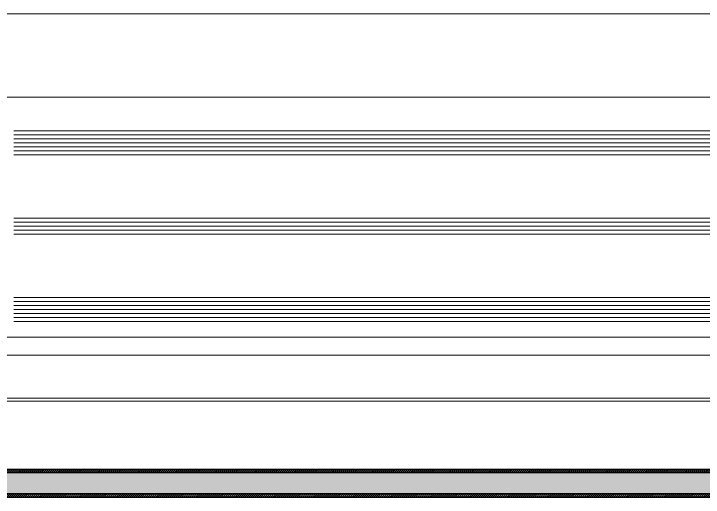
# Model space of a CAD drawing. Header units: millimetres. Extents: x 0 to 7790, y 0 to 17467.
# Drawn here: x 4573.1 to 4746.9, y 4810.9 to 4932.7 of the extents above; entities that cross this region are included whole.
import ezdxf

# ---------------------------------------------------------------- set-up
doc = ezdxf.new("R2010")
doc.units = ezdxf.units.MM
doc.layers.get('0').update_dxf_attribs({"lineweight": 15})
for name, color, linetype, lineweight in [('_MB_inne_0.15', 251, 'Continuous', 15), ('_MB_kreskowanie_pancerz_0.09', 137, 'Continuous', 9), ('_MB_kreskowanie_profile_0.09', 7, 'Continuous', 9), ('_MB_kreskowanie_szklo_0.09', 157, 'Continuous', 9), ('_MB_profile_0.25', 7, 'Continuous', 25), ('_MB_siatka_moskitiery_0.09', 141, 'Continuous', 9), ('_MB_solid', 7, 'Continuous', 9), ('_MB_szklo_0.15', 142, 'Continuous', 15), ('_MB_widokowa_0.15', 153, 'Continuous', 15)]:
    doc.layers.add(name, color=color, linetype=linetype, lineweight=lineweight)

# ---------------------------------------------------------------- blocks, each defined once
blk = doc.blocks.new('*U218')
at = {"layer": '_MB_widokowa_0.15'}
for points in [[(0, 86), (-569.57, 86)], [(0, 65), (-569.57, 65)], [(-0.5, 4.5), (-569.57, 4.5)], [(0, 0), (-569.57, 0)]]:
    blk.add_lwpolyline(points, dxfattribs=at)
blk = doc.blocks.new('*U304')
at = {"layer": '_MB_kreskowanie_szklo_0.09'}
h = blk.add_hatch(dxfattribs=at)
h.set_pattern_fill('DOTS', color=256, scale=0.25, style=0)
h.set_pattern_definition([(0, (-10.23347, -12.55894), (0.1984375, 0.396875), [0, -0.396875])])
h.paths.add_polyline_path([(0, 0), (6, 0), (6, 16), (0, 16)])
at = {"layer": '_MB_inne_0.15'}
for p, q in [((6, 16), (14, 0)), ((14, 16), (6, 0))]:
    blk.add_line(p, q, dxfattribs=at)
for points in [[(0, 0), (6, 0), (6, 16), (0, 16)], [(6, 0), (14, 0), (14, 16), (6, 16)]]:
    blk.add_lwpolyline(points, close=True, dxfattribs=at)
blk = doc.blocks.new('*U213')
at = {"layer": '_MB_kreskowanie_szklo_0.09'}
for points in [[(228.93, -1), (0, -1)], [(228.93, -2), (0, -2)], [(228.93, -3), (0, -3)], [(228.93, -4), (0, -4)], [(228.93, -5), (0, -5)], [(228.93, -23), (0, -23)], [(228.93, -24), (0, -24)], [(228.93, -25), (0, -25)], [(228.93, -43), (0, -43)], [(228.93, -44), (0, -44)], [(228.93, -45), (0, -45)], [(228.93, -46), (0, -46)], [(228.93, -47), (0, -47)]]:
    blk.add_lwpolyline(points, dxfattribs=at)
at = {"layer": '_MB_szklo_0.15'}
for points in [[(228.93, 0), (0, 0), (0, -6), (228.93, -6)], [(228.93, -22), (0, -22), (0, -26), (228.93, -26)], [(228.93, -42), (0, -42), (0, -48), (228.93, -48)]]:
    blk.add_lwpolyline(points, dxfattribs=at)
at = {"color": 1}
for p in [(0, -22), (0, -42)]:
    blk.add_blockref('*U304', p, dxfattribs=at)
blk = doc.blocks.new('*U214')
at = {"layer": '_MB_widokowa_0.15'}
for points in [[(0, 86), (-213.43, 86)], [(0, 65), (-213.43, 65)], [(-0.5, 4.5), (-213.43, 4.5)], [(0, 0), (-213.43, 0)]]:
    blk.add_lwpolyline(points, dxfattribs=at)
blk = doc.blocks.new('*U280')
at = {"layer": '_MB_kreskowanie_pancerz_0.09', "transparency": 33554585}
h = blk.add_hatch(color=256, dxfattribs=at)
h.dxf.hatch_style = 1
h.paths.add_polyline_path([(6.3, 2.7), (6.3, -2.7), (910.14, -2.7), (910.14, 2.7)])
at = {"layer": '_MB_kreskowanie_profile_0.09'}
h = blk.add_hatch(dxfattribs=at)
h.set_pattern_fill('JIS_WOOD', color=256, scale=0.5)
h.set_pattern_definition([(45, (-7805.57697, -1091.06414), (-0.25, 0.25), [])])
h.paths.add_polyline_path([(5.5, 3.5), (5.5, -3.5), (910.94, -3.51), (910.94, 3.5)])
h.paths.add_polyline_path([(6.3, -2.7), (6.3, 2.7), (910.14, 2.7), (910.14, -2.7)], flags=16)
at = {"layer": '_MB_solid'}
h = blk.add_hatch(color=256, dxfattribs=at)
h.dxf.hatch_style = 1
h.paths.add_polyline_path([(5.5, 3.5), (5.5, -3.5), (910.94, -3.51), (910.94, 3.5)])
h.paths.add_polyline_path([(6.3, 2.7), (910.14, 2.7), (910.14, -2.7), (6.3, -2.7)], flags=16)
at = {"layer": '_MB_profile_0.25'}
for points in [[(5.5, 3.5), (5.5, -3.5), (910.94, -3.51), (910.94, 3.5), (5.5, 3.5)], [(910.14, 2.7), (910.14, -2.7), (6.3, -2.7), (6.3, 2.7), (910.14, 2.7)]]:
    blk.add_lwpolyline(points, dxfattribs=at)
blk = doc.blocks.new('*U260')
at = {"layer": '_MB_siatka_moskitiery_0.09'}
blk.add_lwpolyline([(5.5, -0.37), (5.5, 0.37), (910.9, 0.37), (910.9, -0.37)], close=True, dxfattribs=at)

msp = doc.modelspace()

# ---------------------------------------------------------------- block references
at = {"extrusion": (0, 0, -1), "zscale": -1}
msp.add_blockref('*U218', (-4003.5, 4846.665), dxfattribs=at)
at = {"extrusion": (0, 0, -1), "xscale": -1, "zscale": -1}
msp.add_blockref('*U214', (-4786.5, 4846.665), dxfattribs=at)
at = {"rotation": 180}
msp.add_blockref('*U213', (4802, 4855.165), dxfattribs=at)
for name, p in [('*U260', (3936.8, 4835.415)), ('*U280', (3936.78, 4814.365))]:
    msp.add_blockref(name, p)

doc.saveas('drawing.dxf')
